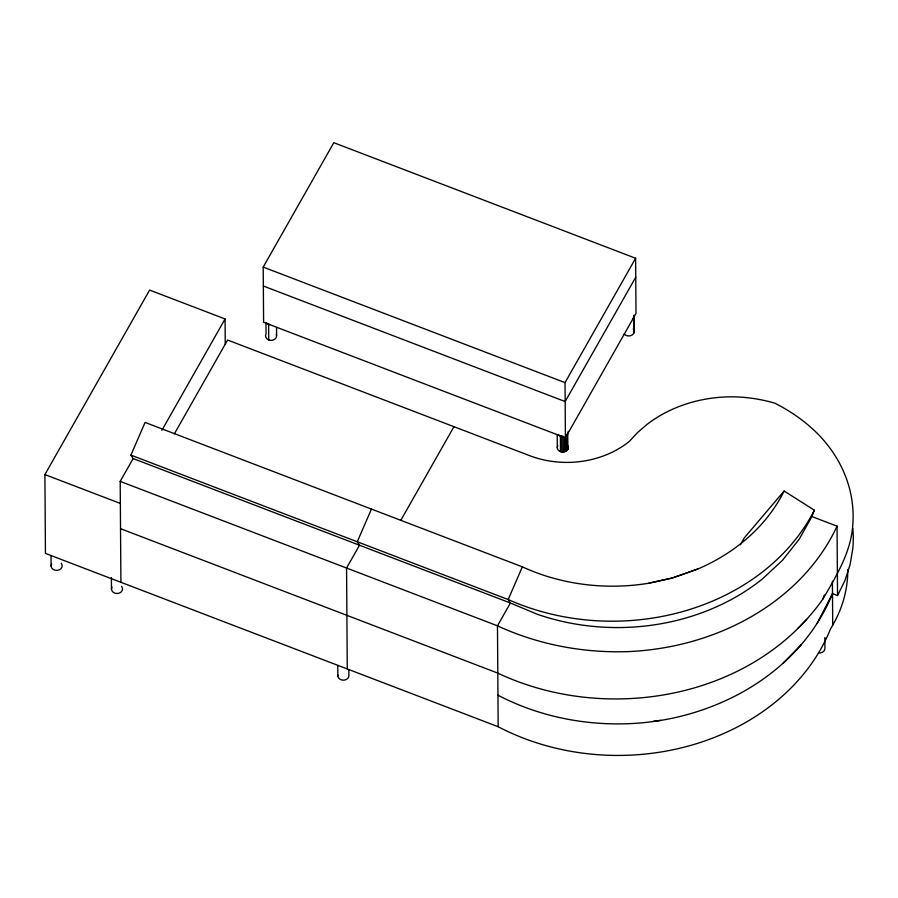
<?xml version="1.0" encoding="UTF-8"?>
<svg xmlns="http://www.w3.org/2000/svg" width="898" height="898" viewBox="0 0 898 898"><rect width="100%" height="100%" fill="white"/><g stroke="black" fill="none" stroke-linecap="round" stroke-linejoin="round"><path stroke-width="1.35" d="M634.201 332.215L634.156 315.254L633.764 333.349A5.556 4.569 -0.4 0 1 624.177 334.056M120.534 528.686L497.806 673.118C605.746 724.215 752.086 699.475 822.961 598.944L824.297 595.037M632.877 318.588A5.556 4.569 -0.4 0 0 633.651 317.589L634.089 316.444M811.893 516.552L814.351 510.187L784.122 491.015A184.786 152.11 -0.4 0 1 697.858 568.995L673.882 577.549L648.682 583.24A184.786 152.11 -0.4 0 1 522.355 566.851L145.083 422.419L130.906 455.106L133.14 458.575L510.412 603.007L537.408 614.311A207.124 170.497 -0.4 0 0 762.503 578.873L782.607 560.161L799.186 539.227L811.893 516.552L837.048 526.172L837.531 595.554L832.502 593.623C799.198 675.24 711.777 721.184 626.535 723.754A223.31 183.809 -0.4 0 1 497.963 695.187M371.446 509.087L357.269 541.763L359.503 545.243L346.561 568.041L347.268 668.954M522.355 566.851L508.178 599.538L510.412 603.007L497.47 625.816L498.177 726.729A223.31 183.809 -0.4 0 0 830.358 629.307L832.715 625.165A155.343 127.875 -0.4 0 0 847.791 569.5M837.531 595.554L844.951 580.456L850.069 564.73L852.797 548.599A160.36 131.995 -0.4 0 0 852.797 528.271M817.057 623.459L832.502 593.623M498.177 726.729L45.45 553.404L44.9 474.571L149.618 290.076L225.072 318.958L225.252 344.192M120.904 582.297L120.197 481.384L133.14 458.575M161.887 430.299L225.072 318.958M263.204 267.088L333.809 142.703L635.627 258.254L636.009 313.436L565.414 437.82L263.597 322.27L263.204 267.088L565.022 382.627L565.414 437.82M174.403 433.779L227.598 340.039L529.427 455.589A88.981 73.243 -0.4 0 0 629.33 441.389L637.681 432.432L647.177 424.294A123.801 101.901 -0.4 0 1 734.665 396.849C748.27 397.242 761.773 399.341 774.828 403.18C791.194 411.419 806.269 422.082 819.099 435.193A160.36 131.995 -0.4 0 1 852.651 526.531C850.462 553.224 836.06 576.359 822.961 598.944M400.811 520.346L453.961 426.696M565.022 382.627L635.627 258.254M635.762 277.168L565.156 401.552L263.339 286.013M740.322 544.873L744.307 537.857L784.122 491.015M557.815 445.588A5.556 4.569 -0.4 0 0 560.487 451.66L563.327 452.064L566.021 451.256L565.92 435.485L567.761 433.667A5.556 4.569 -0.4 0 0 568.266 431.343M566.021 451.256L567.873 449.438A5.556 4.569 -0.4 0 0 568.064 445.947M797.862 628.398L806.662 619.418M783.191 663.083L801.308 644.663M697.858 568.995L671.053 578.368L648.682 583.24M653.699 721.173L660.995 720.364M558.186 434.374A5.556 4.569 -0.4 0 0 560.386 435.889L563.214 436.305L563.327 452.064M130.906 455.106L508.178 599.538A218.562 179.914 -0.4 0 0 814.351 510.187M120.197 481.384L497.47 625.816C538.306 644.697 583.419 653.138 628.319 651.611A236.331 194.529 -0.4 0 0 837.048 526.172M44.9 474.571L120.354 503.452M633.292 328.803L634.269 331.025M832.412 581.208L832.715 625.165M824.858 637.49L824.936 647.997A5.556 4.569 -0.4 0 1 818.426 652.913M633.853 315.4L633.954 329.858M633.651 317.589L633.764 333.349M567.761 433.667L567.873 449.438M566.986 434.677L567.098 450.448M564.64 437.348L564.741 451.806M561.766 436.248L561.879 452.02M560.386 435.889L560.487 451.66M557.22 434.778L557.31 447.922M348.862 669.953L348.895 675.206A5.556 4.569 -0.4 0 1 343.115 680.179A5.556 4.569 -0.4 0 1 337.895 674.825M337.76 665.508L337.828 676.014M276.562 327.534L276.618 335.414M268.625 324.2L268.738 339.972M265.988 323.381L266.055 333.899A5.556 4.569 -0.4 0 0 270.837 340.387A5.556 4.569 -0.4 0 0 276.303 334.247M111.386 577.537L111.464 589.357M51.029 555.739L51.107 566.245M270.006 324.56A5.556 4.569 -0.4 0 1 266.425 322.685M121.556 586.327A5.556 4.569 -0.4 0 1 117.481 593.511A5.556 4.569 -0.4 0 1 111.969 587.034M61.187 563.214A5.556 4.569 -0.4 0 1 57.113 570.398A5.556 4.569 -0.4 0 1 51.601 563.922"/></g></svg>
